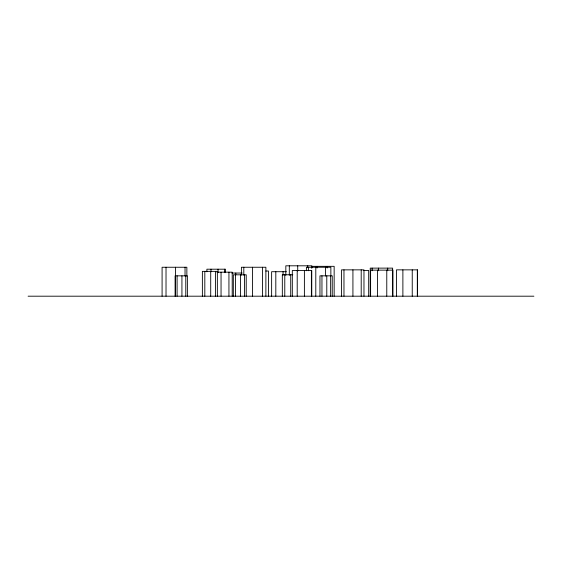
<?xml version="1.0" encoding="UTF-8"?>
<svg xmlns="http://www.w3.org/2000/svg" width="562" height="562" viewBox="0 0 562 562"><rect width="100%" height="100%" fill="white"/><g stroke="black" fill="none" stroke-linecap="round" stroke-linejoin="round"><path stroke-width="0.84" d="M363.516 270.434L368.686 270.434L368.686 296.195M265.826 271.017L268.453 271.017L268.453 296.195M286.374 271.706L271.629 271.706L271.629 296.195M216.96 272.17L232.204 272.17L232.204 296.195M231.888 273.041L242.236 273.041M292.802 274.776L282.328 274.776L282.328 296.195M28.1 296.195L533.9 296.195M417.566 296.195L417.566 269.858L396.47 269.858L396.47 296.195M417.313 269.858L417.313 296.195M412.241 269.858L412.241 296.195M402.884 269.858L402.884 296.195M392.922 296.195L392.922 270.146L370.604 270.146L370.604 296.195M392.627 296.195L392.627 268.123L370.232 268.123L370.232 296.195M387.717 268.123L387.717 270.758M386.775 270.146L386.775 296.195M378.514 268.123L378.514 270.758M377.531 270.146L377.531 296.195M372.142 268.123L372.142 270.758M363.972 296.195L363.972 269.858L341.52 269.858L341.52 296.195M361.204 269.858L361.204 296.195M352.922 269.858L352.922 296.195M343.972 269.858L343.972 296.195M334.151 296.195L334.151 266.332L311.699 266.332L311.699 268.039M332.233 296.195L332.233 275.837L319.961 275.837L319.961 296.195M330.863 276.026L330.863 267.252L306.395 267.252L306.395 270.758M330.639 275.837L330.639 296.195M327.154 266.332L327.154 268.039M326.789 275.837L326.789 296.195M325.468 267.252L325.468 276.026M321.956 275.837L321.956 296.195M317.08 266.332L317.08 268.039M315.795 267.252L315.795 296.195M311.896 266.332L311.896 268.039M311.847 267.54L311.847 265.805L285.826 265.805L285.826 275.359M311.762 296.195L311.762 270.512L292.31 270.512L292.31 296.195M311.39 270.512L311.39 296.195M308.405 267.252L308.405 270.758M307.709 265.805L307.709 267.54M304.393 270.512L304.393 296.195M297.727 265.805L297.727 271.017M297.207 270.512L297.207 296.195M290.716 274.776L290.716 296.195M289.311 265.805L289.311 275.359M284.779 274.776L284.779 296.195M283.051 271.706L283.051 275.204M275.816 271.706L275.816 296.195M265.882 296.195L265.882 267.252L241.407 267.252L241.407 275.148M262.587 267.252L262.587 296.195M252.584 267.252L252.584 296.195M246.219 296.195L246.219 274.818L233.328 274.818L233.328 296.195M244.54 274.818L244.54 296.195M243.81 267.252L243.81 275.148M240.501 274.818L240.501 296.195M235.787 273.041L235.787 274.755M235.429 274.818L235.429 296.195M228.938 272.17L228.938 296.195M225.524 272.682L225.524 269.198L206.9 269.198L206.9 271.811M224.449 269.198L224.449 272.682M221.049 272.17L221.049 296.195M218.042 269.198L218.042 272.682M217.353 296.195L217.353 271.362L202.376 271.362L202.376 296.195M215.408 271.362L215.408 296.195M210.989 269.198L210.989 271.811M210.708 271.362L210.708 296.195M204.814 271.362L204.814 296.195M187.378 296.195L187.378 275.837L175.098 275.837L175.098 296.195M186.865 276.026L186.865 267.252L162.088 267.252L162.088 296.195M185.783 275.837L185.783 296.195M185.038 267.252L185.038 276.026M181.933 275.837L181.933 296.195M177.1 275.837L177.1 296.195M175.534 267.252L175.534 296.195M166.022 267.252L166.022 296.195"/></g></svg>
